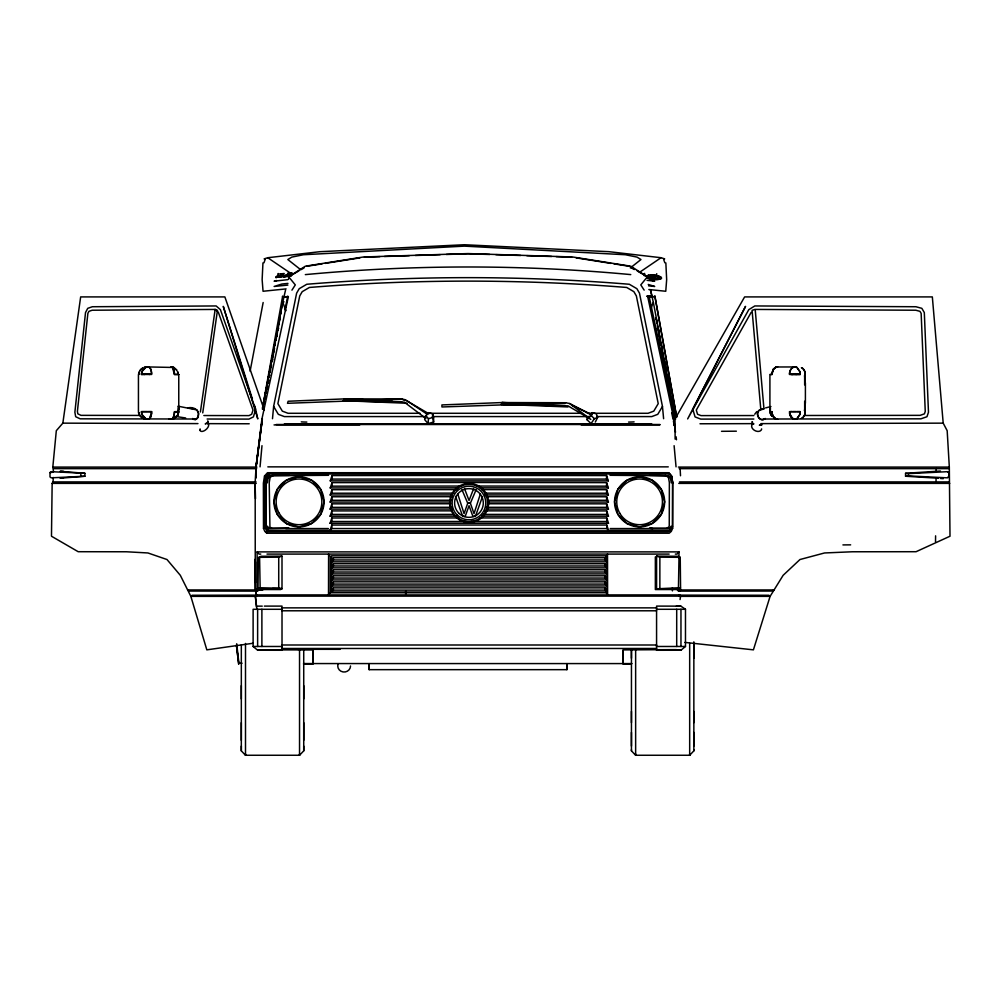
<?xml version="1.0" encoding="UTF-8"?>
<svg xmlns="http://www.w3.org/2000/svg" width="1000" height="1000" viewBox="0 0 1000 1000"><rect width="100%" height="100%" fill="white"/><g stroke="black" fill="none" stroke-linecap="round" stroke-linejoin="round"><path stroke-width="1.5" d="M138.438 411.65L138.438 374.462M241.325 746.112L241.325 750.875L245.5 755.263L299.538 755.263L303.725 750.875L303.725 746.112M241.325 740.3L241.325 722.688M241.325 698.938L241.325 685.65M245.5 754L245.5 755.263L245.5 643.45M255.175 483.162L255.275 589.963L256.1 591.125L256.125 595.138M679 557.95L678.988 551.888L257.113 551.9L257.087 589.75L255.375 589.75L255.162 559.312M259.688 649.887L312.9 649.887L312.887 663.988L303.525 663.988M277.238 336.1L277.213 330.7L278.688 325.562M282 588.8L278.725 588.25L278.725 557.188L282 556.138L282 588.8L258.012 588.225L258.35 557.337L278.725 557.188M282.013 609.288L253.113 609.288L253.113 646.475L257.663 650.25L282.013 650.263L282.013 645L656.575 645L656.575 650.263L680.925 650.25L685.475 646.475L685.475 609.288L680.85 606.138L656.575 606.1L656.575 646.475L685.475 646.475M299.538 754L299.538 755.263L299.538 649.688M303.725 740.3L303.725 722.688M303.725 698.938L303.725 685.65M369.188 669.663L369.188 663.625L369.188 669.663L566.888 669.663L566.888 663.625L566.888 669.663M693.85 749.675L693.85 750.875L689.675 755.263L635.638 755.263L631.45 750.875L631.45 749.675M631.45 746.112L631.45 732.412M631.45 722.688L631.45 711.413M631.45 658.238L631.45 649.375L631.45 750.875M635.638 754L635.638 755.263L635.638 649.688M676.413 649.625L623.212 649.887L623.2 663.988L623.2 650.125M689.675 754L689.675 755.263L689.675 643.45M693.85 746.112L693.85 732.412M693.85 722.688L693.85 711.413M693.85 658.238L693.85 644.95M805.188 383.762L805.188 379.075M936.213 478.225L938.2 478.225L905.562 476.238L905.562 473.3L940.462 471.037M905.562 476.238L908.425 475.913L908.425 473.625L905.562 473.3M908.425 475.913L947.4 477.837L949.062 476.962L949.062 472.562L947.4 471.688L908.425 473.625M256.062 478L256.087 467.275L262.3 419.137M288.663 279.05L288.675 276.788M330.225 592.762L330.3 556.575L328.6 554.087L328.512 595.025L330.225 592.762L605.887 592.762L607.6 595.025L607.513 554.087L605.812 556.575M672.625 528.337L672.663 482.475L671.587 476.012L668.6 472.713L267.512 472.713L264.513 476.012L263.375 483.162L263.488 528.337L264.812 531.413L266.887 533.225L669.212 533.212L671.287 531.413L672.625 528.337L671.312 527.7M269.55 473.263L267.013 476.5L265.975 482.65L266.087 526.8L268.637 530.35L330.062 530.337L331.8 528.562L331.825 525.037L606.763 525.037L608.525 530.337L669.95 530.337L672.5 526.788L672.613 482.65L671.575 476.5L669.038 473.263L269.55 473.263L266.988 476.012L265.925 482.475L266.038 526.938L268.85 530.9L669.737 530.9L672.55 526.938M480.138 517.938L606.737 517.975L608.5 523.275L330.087 523.275L331.838 521.5L331.85 517.975L458.45 517.938M456.9 516.163L330.125 516.2L331.863 514.425L331.875 510.913L452.262 510.85M452.262 509.075L330.15 509.137L331.887 507.362L331.912 503.837L450.712 503.762M450.712 502L330.175 502.075L331.925 500.288L331.938 496.775L452.262 496.688M452.262 494.913L330.213 495L331.95 493.225L331.962 489.7L456.9 489.6M458.45 487.825L330.238 487.938L331.987 486.163L332 482.638L469.288 482.5L606.587 482.638L608.35 487.938L480.138 487.825M330.262 480.863L332.013 479.087L332.025 475.575L469.288 475.412L606.562 475.562L608.312 480.863L330.262 480.863L332.025 475.575M331.5 573.913L333.375 572.025L333.375 569.775L605.212 569.775L607.087 573.913L331.5 573.913L333.375 569.775M331.512 567.875L333.387 565.988L333.387 563.737L605.2 563.737L607.075 567.875L331.512 567.875L333.387 563.737M331.525 561.85L333.387 559.963L333.4 557.712L605.188 557.712L607.062 561.85L331.525 561.85L333.4 557.712M333.338 587.863L331.463 592.013L333.338 590.125L333.338 587.863L605.25 587.863L607.125 592.013L331.463 592.013L331.538 555.812L607.05 555.812L607.125 592.013L605.25 590.112L605.25 587.863M331.475 585.975L333.35 584.087L333.35 581.838L605.237 581.838L607.112 585.975L331.475 585.975L333.35 581.838M331.488 579.95L333.363 578.05L333.363 575.8L605.225 575.8L607.1 579.938L331.488 579.95L333.363 575.8M178.5 413.212L178.487 406.55L177.875 415.213A5.2 2.725 86.3 0 1 177.312 416L175.837 416.5M658.838 336.1L658.863 330.7L657.375 325.562M53.263 477.488L53.075 481.912L52.15 483.375L51.475 536.225L78.188 551.712L126.475 551.775L147.925 552.962L166.988 559.525L180.312 575.312L190.85 596.35L206.825 649.85L252.987 643.275M255.5 561.838L255.475 582.788M282.75 302.975L283.975 301.762M935.512 541.725L935.6 535.837M678.438 588.225L679 557.325M936 482.587L936.087 477.925M936.213 471.7L936.287 468.587M274.275 351.75L274.25 346.35L275.4 342.5M178.588 412.488L178.738 408.537M661.787 351.75L661.812 346.35L660.662 342.5M804.663 409.363L804.638 410.175A8.35 5.763 -90 0 1 804.562 410.988A8.35 5.763 90 0 0 804.675 409.363L804.663 401.213M805.188 402.35L805.062 413.125L805.138 412.388A6.837 4.713 90 0 1 804.45 415.35M53.5 471.6L52.812 467.088L56.312 430.7L62.85 423.15L80.662 296.913L224.862 296.913L264.3 410.1M178.688 409.338L178.762 407.612M663.175 356.875L661.725 349.05M770.263 413.325C770.812 400.312 767.913 414.875 772.775 416.312M271.312 367.4L271.288 362.013L272.488 358.162M663.575 358.162L666.25 369.837L666.075 372.525M657.262 278.938A6.438 1.562 5.5 0 0 660.1 277.9L657.325 278.363M268.363 383.05L268.337 377.663L269.575 373.812M428.05 423.6L428.45 418.688L425.875 415.675L428.45 412.663L432.6 413.812L433.625 417.075L433.625 422.062L428.05 423.6L424.613 419.562L425.875 415.675M667.7 383.05L667.738 377.663L666.488 373.812M260.05 466.863L261.988 445.688M147.537 411.637L141.475 411.65L141.55 412.75A7.538 7.113 -85 0 0 141.962 414.425L145.812 418.713A7.538 6.85 -72.8 0 0 147.325 419.15C151.137 419.775 151.5 414.312 151.613 411.65L148.3 411.637M272.488 418.7L273.637 406.438L296.625 293.163L299.212 288.7L306.775 284.262C414.038 275.45 522.062 275.45 629.325 284.262L636.888 288.7L639.475 293.163L662.463 406.438L663.612 418.7M644.375 275.837L644.613 273.375M647.3 277.975C662.8 283 668.238 274.637 648.6 275.287L651.05 277.787L652.812 277.225L656.287 278.288L658.962 276.9L657.688 276.45M651.05 277.787L651.263 275.712M654.587 277.4L654.688 276.388M651.012 275.65A6.438 1.562 5.5 0 0 648.512 275.925L651.012 275.65L654.675 277.1L654.775 276.1M654.675 277.1L656.488 276.163L656.725 273.7M671.862 403.837L672.163 401.15L670.425 396.012M262.275 418.925L255.975 467.088L261.9 419.137L288.363 296.7L283.988 296.688L282.75 302.3L285.988 310.738M262.375 418.7L256.075 466.863L255.087 483.387L255.5 498.688M262.613 409.2L263.012 406.163M770.425 407.812L770.075 412.488M200.4 411.987L215.162 309.35L217.463 310.35L202.738 412.875M770.088 409.338L770.188 408.65M773.438 368.688L772 374.462L769.912 374.462L769.912 411.65L771.55 411.65M151.5 413.562L149.7 417.425M680.05 599.575L680.537 596.538M268.3 474.025L265.75 476.775L264.688 483.237L264.8 527.7L267.613 531.663L668.5 531.663L670.263 530.15M267.288 482.912L268.238 477.6L270.025 475.763L328.562 475.288M289.175 475.35L273.375 475.412L270.163 477.25L269.225 482.562L269.913 527.225L272.55 528.237L289.1 528.225L269.188 528.587L267.4 526.163M262.5 407.837L282.65 296.05L282.65 296.975M266.95 388.938L267.512 385.913M268.075 382.875L268.637 379.85M270.038 372.275L271.438 364.7L269.812 369.837L269.988 372.525M272 361.675L273.4 354.1M273.962 351.062L274.525 348.038M275.925 340.462L278.45 326.825M279.012 323.8L280.138 317.738L278.688 322.875M250.1 371.238L263.15 302.512M262.65 408.062L281.188 310.5M262.438 409.137L282.75 301.875L262.762 407.85M284.975 309.85L287.738 296.112M174.125 414.95L174.25 414.263A7.6 3.375 89.8 0 0 174.425 412.088L178.612 411.65M283.988 296.688L285.525 290.125M772.188 372.55L773.5 369.263L776.562 366.987L795.738 366.95M275.725 338.525L277.238 333.4M254.25 404.925L255.637 409.338L253.4 416.912L248.912 419.1L207.113 419.025M274.337 349.05L272.887 356.875M675.125 439.125L675.025 418.925L744.613 296.913L932.337 296.913L943.2 423.15L947.175 430.7L949.325 467.088L950 536.225L916.062 551.712L852.3 551.775L824.55 552.962L799.975 559.525L783.138 575.312L770.1 596.35L753.413 649.85L684.875 642.4M268.538 380.35L266.85 385.5L267.087 388.188M330.238 487.938L332 482.638M330.213 495L331.962 489.7M330.175 502.075L331.938 496.775M330.15 509.137L331.912 503.837M330.125 516.2L331.875 510.913M330.087 523.275L331.85 517.975M330.062 530.337L331.825 525.037M265.375 393.325L266.663 389.462M265.65 396.012L263.9 401.15L264.2 403.837M178.3 414.137L175.212 417.775M480.312 494.162L474.025 513.638L470.375 503.2L476.2 489.538M482.488 496.55L475.4 516.4L472.9 516.4L469.05 505.7L465.2 516.4L462.7 516.4L455.575 496.413M141.95 371.688L142.625 370.262M651.15 307.925L653.325 302.3L650.55 290.125M291.95 290.138L295.3 284.9L288.675 276.788L305.325 266.2L363.35 257L468.038 253.575L572.725 257L630.763 266.2L647.4 276.788L640.788 284.9L644.15 290.125M173.525 416.938L173.562 416.85A7.588 3.188 -88.7 0 1 172.475 418.6A7.6 3.325 89 0 1 171.85 419.062L171.175 419.237A7.6 3.287 90 0 0 172.425 418.663A7.6 3.287 -90 0 0 174.45 411.65L177.013 412.05M589.475 414.812L592.463 412.663L596.375 413.812L597.562 417.537L594.388 418.688L591.075 423.6L586.838 419.562L587.938 416.875M586.838 419.562L591.237 415.675L592.463 412.663M671.188 526.163L669.388 528.587L610.25 528.575M473.713 488.475L469.05 500.513L464.462 488.462M595.325 422.062L597.562 417.537M804.388 415.462L803.025 417.388A6.837 4.713 90 0 1 801.388 418.35M751.188 312.325L696.3 410.062L697.537 414.263L701.025 415.613L753.863 415.55M150.7 369.3A7.6 3.337 -89.3 0 0 149.637 367.537L147.325 366.95A7.538 6.85 74.8 0 0 145.812 367.4L142 371.55A7.6 6.85 -90 0 0 141.475 374.462L151.6 373.875A7.588 3.162 89.7 0 0 151.438 371.825L151.287 371.163A7.6 3.4 -89.4 0 0 150.738 369.212M662.463 406.438L657.775 414.325L651.775 416.587L596.625 416.587M271.288 362.013L272.8 359.575M268.337 377.663L269.837 375.225M277.213 330.7L278.712 328.275M255.375 589.75L256.2 590.9L256.225 594.913L255.312 596.35L256.5 606.938M139.925 370.65L141.6 368.8M142.675 370.175L145.612 367.488A7.6 6.85 89.9 0 1 148.325 366.875A7.6 3.287 90 0 1 151.613 374.462L141.475 374.462L141.55 373.35A7.538 7.138 84.1 0 1 141.938 371.675M754.737 414.237L756.762 411.637M258.913 589.65L257.9 590.925L256.2 590.9M177.338 415.962L175.938 417.088L177.662 415.562M678.988 551.888L677.038 554.113L675.325 554.087M281.238 273.825L281.425 275.675L278.038 276.388L281.425 276.388L278.3 276.512L279.65 276.413M278.463 275.95L276.262 276.613L278.463 275.95L278.837 276.625M764.912 418.8C759.513 422.625 754.55 413.188 759.688 409.9C768.037 408.575 761.712 408.375 759.287 410.225C754.438 413.975 760.312 422.975 765.312 418.475M148.562 419.075L150.312 417.688M630.337 267.938L640.962 259.538L637 257.1L625.388 254.737L464.4 246.137L303.412 254.737L291.8 257.113L287.838 259.538L300.825 269.8M774.175 368.425L776.1 367.038M174.875 418.025L171.175 419.237L173.388 418.825A7.6 6.85 -90 0 0 176.438 416.5M84.9 476.238L51.262 477.837L50 476.962L50 472.562L51.262 471.688L84.9 473.3L84.9 476.238L60.138 478.225L63.412 478.225M639.438 272.4L661.05 257.712L664.65 258.875L663.65 259.45L664.862 262.8L665.85 262.95L666.663 279.625L665.763 291.262L648.838 289.525M775.588 367.4L775.438 367.488A7.6 5.5 -90 0 0 772.013 374.462L770.537 374.462M276.637 277.137L277.638 276.825L275.788 277.625L279.65 276.688M288.675 276.788L298.913 270.9M301.475 269.425L304.037 267.95M653.737 276.413L654.788 275.875L652.725 275.675L654.275 276.137M656.188 276.312L657.862 276.5M263.488 528.337L264.8 527.7M206.788 423.162L205.212 423.913A5.312 1.35 -17.4 0 0 206.8 423.162M661.05 257.712L608.85 251.675L464.4 244.737L319.95 251.688L267.75 257.725L264.163 258.875L265.15 259.45L263.95 262.8L262.95 262.95L262.137 279.625L263.05 291.262L286.112 288.9M428.45 418.688L432.6 417.537L432.6 413.812M765.588 407.9L770.938 406.538M795.438 373.663L792.2 374.462L789.488 373.875A7.588 5.412 -89.6 0 1 789.788 371.838L790.025 371.163A7.6 5.587 89.2 0 1 790.95 369.237A7.6 5.537 89.1 0 1 792.775 367.525L794.975 366.875A7.6 5.238 -90 0 1 796.988 367.45L799.85 371.688A7.538 5.825 -87 0 1 800.188 373.35L800.212 374.462L790.975 374.462M276.688 280.538L274.113 281.175L287.863 279.662M770.325 412.05L772 411.65A7.6 5.5 90 0 0 775.4 418.663A7.6 5.5 -90 0 0 777.513 419.237L775.263 418.512M947.688 477.287L949.062 476.962M680.575 588.212L656.587 588.787L656.587 556.138L677.788 556.287L680.225 557.325L680.575 588.212L656.587 588.787M776.737 366.95L777.513 366.875A7.6 5.238 -90 0 0 775.5 367.45A7.6 5.5 90 0 1 777.513 366.875M268.238 477.6L270.163 477.25M306.938 266.262L322.062 263.863M325.087 263.387L359.862 257.875M795.812 374.462L799 374.012M648.6 275.287C640.3 277.462 654.338 273.612 656.787 275.738C670.35 279.55 651.325 280.487 647.85 278.188M278.863 276.2L278.2 276.3L279.637 276.125L279.65 277.262L281.425 277.1L281.425 275.675M50 472.562L52.938 472.238M287.95 283.412L281.85 284.037L274.125 286.462L287.875 285.087M657.262 278.938L658.05 278.863M278.038 274.137L284.237 273.512M288.888 273.05L291.988 272.738M270.025 475.763L273.387 475.438M291.875 274.688L289.188 275.287L291 275.113L291 276.188L290.812 274.35M283.1 274.175L283.275 276.312L286.038 276.337L282.975 276.95L287.812 276.488L287.625 273.225M305.325 274.613C413.387 264.45 522.712 264.45 630.763 274.6M402.062 398.975L287.488 403.3L288.15 401.25L344.6 398.875L402.062 398.975L405.613 399.862L427.675 414.538M364.4 257.162L379.862 256.65M384.5 256.5L409.25 255.688M415.438 255.487L440.188 254.675M446.375 254.475L468.038 253.775L489.688 254.475M175.062 411.65L177.987 411.65M565.625 402.738L441.95 406.975L441.912 404.925L501.962 402.55L565.625 402.738L569.675 403.537L591.438 414.712M792.3 411.637C786.312 410.375 791.4 420.7 795.738 419.162A7.538 5.337 79.9 0 0 796.9 418.725L799.85 414.425A7.538 5.763 87.4 0 0 800.125 412.75L800.212 411.65L796.7 411.637M647.188 296L652.087 295.9L653.637 296.913L646.862 296.3M363.062 399.487L344.6 398.875L345.125 400.75L381.05 400.138M384.175 400.087L391.987 399.963M256.225 594.913L679.887 594.913M569.675 403.537L590.812 419.4L567.975 405.85L501.175 404.5L501.962 402.55L503.212 404.425L547.95 403.8M260.775 554.087L259.062 554.113L257.113 551.9M679.912 590.9L678.213 590.925L677.2 589.65M721.513 431.312L736.363 431.188M842.925 544.913L850.65 544.85M260.8 556.287L282 556.138M259.562 557.05L260.837 557.038M177.55 374.462L178.762 374.462L178.762 407.812M177.113 374.462L174.45 374.462A7.6 3.287 90 0 0 172.425 367.45L145.363 366.875M176.663 411.65L178.612 412.212M269.363 473.988L669.225 473.988M149.775 374.462L145.213 373.663M795.812 411.637L793.037 411.637M805.15 415.487L920.163 415.35L924.425 413.85L925.25 411.4L921.15 313.375L919.95 311.337L915.812 310.225L755.888 309.438M753.85 419.038L700.763 419.1L695.05 416.912L692.85 409.338L745.55 306.363L687.65 418.925L748.787 309.65L754.812 305.95L915.925 306.737L921.825 308.325L924.312 312.538L928.475 412.238L926.963 416.725L920.925 418.825L763.213 419.025M699.987 423.775L753 423.638M760.788 423.625L943.2 423.15M332.013 479.087L606.575 479.087L608.312 480.863M331.987 486.163L461.55 486.05M331.95 493.225L453.8 493.137M331.925 500.288L452.262 500.225M331.887 507.362L452.25 507.312M676.925 589.525L655.35 589.55L655.35 556.9M605.25 590.112L333.338 590.125M679.025 589.75L680.738 589.75M192 595.275L257.087 595.138M649.188 296.688L652.1 296.688L650.537 290.125M283.888 296.913L288.275 296.913M769.912 411.65L772.013 412.088M420.062 413.288L288.05 413.288L282.337 411.15L277.875 403.638L299.738 295.925L302.2 291.688L309.387 287.462C414.913 279.012 521.188 279.012 626.712 287.462L633.9 291.688L636.362 295.925L658.225 403.638L653.775 411.15L648.05 413.288L587.275 413.288M426.262 413.288L581.05 413.288M426.163 416.587L284.337 416.587L278.325 414.325L273.637 406.438M432.375 416.587L588.962 416.587M675.625 419.137L673.012 418.925L671.663 412.85M284.337 423.938L651.775 423.925M276.163 424.513L659.938 424.513M274.037 424.925L359.75 424.925M581.2 424.925L659.9 424.925M267.838 466.863L668.263 466.863M52.812 467.088L256.913 467.088M678.375 467.088L949.325 467.088M53.612 468.65L256.625 468.65M679.175 468.65L948.737 468.65M63.412 471.3L60.138 471.3L84.9 473.3M53.075 481.912L256.087 481.912M679.5 481.912L949.062 481.912M52.15 483.375L256.25 483.387M678.775 483.387L949.725 483.375M477.038 486.05L606.6 486.163L608.35 487.938M481.675 489.6L606.613 489.7L608.375 495L484.775 494.913M484.775 493.137L606.638 493.225L608.375 495M486.325 496.688L606.65 496.775L608.413 502.062L487.875 502M487.875 500.225L606.663 500.288L608.413 502.062M487.875 503.762L606.675 503.837L608.438 509.137L486.325 509.075M486.325 507.312L606.688 507.362L608.438 509.137M484.775 510.85L606.712 510.913L608.462 516.2L481.688 516.163M331.863 514.425L453.8 514.4M483.237 514.4L606.725 514.425L608.462 516.2M331.838 521.5L466.2 521.475M470.838 521.475L606.75 521.5L608.5 523.275M285.738 528.575L328.338 528.575M331.8 528.562L606.775 528.562L608.525 530.337M266.988 554.087L669.125 554.087M333.387 559.963L605.188 559.963L607.062 561.85M333.387 565.988L605.2 565.988L607.075 567.875M607.087 573.913L605.212 572.025L333.375 572.025M607.1 579.938L605.225 578.05L333.363 578.05M607.112 585.975L605.237 584.087L333.35 584.087M272.462 588.513L281.788 588.513M256.663 589.963L187.638 589.95L189.7 591.05L257.225 591.112M259.725 589.963L262.787 589.963M678.962 589.963L774.075 589.95L771.875 591.05L678.637 591.125M680.688 596.138L255.413 596.138L256.762 608.237M190.85 596.35L256.413 596.35M679.137 596.35L770.1 596.35M264.337 606.1L282.013 606.1L282.013 646.475L253.113 646.475M257.738 606.138L262.25 606.138M676.338 606.138L680.85 606.138M282.013 607.863L656.575 607.863M656.575 609.288L685.475 609.288M282.013 610.788L656.575 610.788M282.013 648.487L656.575 648.475M297.1 649.312L340.125 649.312M257.663 650.25L282.013 650.263M656.575 650.263L680.925 650.25M242.05 663.25L238.925 663.25L236.7 643.75M303.587 663.562L632 663.587M623.2 663.975L631 663.988M140.1 415.438L81 415.35L77.838 413.85L77.4 411.4L87.875 313.375L88.938 311.337L92.175 310.225L215.075 309.438L218.375 312.325L253 410.062L251.688 414.263L248.975 415.613L203.863 415.538M194.725 419.012L80.162 418.825L75.688 416.725L74.875 412.238L85.525 312.538L87.737 308.325L92.338 306.737L216.137 305.95L220.4 309.65L255.637 409.338M610.025 475.288L668.562 475.763L670.35 477.6L671.3 482.912M258.012 588.225L278.725 588.25M259.188 589.525L280.763 589.55M678.763 595.138L769 595.275M177.488 371.55A7.6 6.85 -90 0 1 178.012 374.462L178.688 374.462L174.45 374.462L172.488 367.512A7.6 3.287 -90 0 0 171.175 366.875L172.175 366.95M62.85 423.15L197.963 423.6M207.288 423.638L249.213 423.775M649.412 475.35L668.562 475.763M656.587 556.138L659.862 557.175L680.225 557.325M425.95 418.5L404.325 402.163L343.175 400.812L344.6 398.875L356.95 399.487M531.125 403.475L501.962 402.55L565.237 405.5M495.875 254.675L520.638 255.487M526.825 255.688L551.575 256.5M556.213 256.65L571.675 257.162M503.212 404.425L568 406.95M345.125 400.75L407.15 403.263M360.025 399.65L401.675 401.737M940.462 478.488L943.3 478.663M195.263 409.05L187.95 407.9C193.45 406.375 200.263 410.337 198.287 416.3C198.012 418.938 194.475 421.025 192.65 418.475M648.575 285.85L654.675 286.462L648.238 284.438M652.837 528.575L649.488 528.225L666.038 528.237L668.675 527.225L669.25 525.812L669.362 482.562L668.413 477.25L665.212 475.412M647.05 280.338L654.7 281.175L652.113 280.538M176.1 416.538L185.637 417.975M178.012 406.188L196.912 409.9L198.487 413.387L197.963 417.25L195.588 419.575L192.95 418.8M576.213 257.875L610.988 263.387M614.012 263.863L629.125 266.262M142.275 374.012L144.863 374.462M668.413 477.25L670.35 477.6M947.688 472.238L949.062 472.562M402.912 399.775L405.538 400.5M571.6 405.175L591.825 414.75M791.65 417.688L794.2 419.075M772.5 416.188L772.15 415.988A5.2 4.112 -84.8 0 1 771.263 415.213L770.575 414.137M632.038 267.95L634.6 269.425M637.163 270.9L647.4 276.788M406.85 400.863L428.888 413.75M264.513 476.012L265.75 476.775M630.4 267.075L634.2 269.488M753.675 423.913L752.55 423.162A5.312 1.812 11 0 0 753.675 423.925M771.6 415.562L773.863 417.088M267.75 257.725L291.913 274.137M141.6 417.312L139.925 415.462M591.237 415.675L594.388 418.688M669.038 473.263L671.587 476.012L672.738 483.162M207.85 421.262L208.275 421.712A5.312 1.388 -17.4 0 1 207.85 422.413L208.275 421.712A5.312 1.4 -16.9 0 0 207.613 421.2M774.412 417.775L774.275 417.612A7.6 5.238 90 0 0 774.663 418.025M792.013 417.425L789.65 413.562M773.5 416.85L773.562 416.938A7.588 5.425 88.3 0 0 775.312 418.6A7.6 5.525 -88.7 0 0 776.375 419.075L777.513 419.237L775.725 418.787A7.6 5.238 90 0 1 775.2 418.462M142.637 415.887L145.612 418.625A7.6 6.85 90 0 0 148.325 419.237A7.6 3.287 -90 0 0 151.613 411.65L141.475 411.65A7.6 6.85 -90 0 0 142 414.562L142.625 415.85M173.162 368.425L172.237 367.038A7.538 6.637 74.9 0 1 173.675 367.413L176.875 370.262L173.8 367.45A7.6 6.85 90 0 0 171.175 366.875M657.35 328.263L658.863 330.7M663.263 359.575L664.775 362.013M666.225 375.225L667.738 377.663M669.175 390.875L670.688 393.325L669.4 389.462M672.138 406.525L673.65 408.975L672.312 405.125M804.388 370.65L803.025 368.713A6.837 4.713 -90 0 0 801.4 367.762M461.887 489.525L467.7 503.2L470.375 503.2L467.738 503.2L464.062 513.638L457.825 494.15M177.463 371.463L177.537 371.688A7.538 6.4 86.8 0 1 177.975 373.35L178.012 374.462M772.55 414.95L772.337 414.263A7.6 5.5 -90 0 1 772.013 412.125M674.663 414.562L673.062 406.163M667.525 380.35L669.212 385.487M252.4 399.038L223.263 306.363L257.787 418.925L255.95 410.712M658.825 333.4L660.337 338.525M657.375 322.875L655.925 317.738L657.05 323.8M432.6 417.537L433.625 422.062M649.25 296.913L675.25 418.925M647.725 296.688L673.737 418.7L675.5 432.25M673.438 421.275L674.362 425.85M653.337 302.3L675.387 418.35M673.112 406.425L674.562 414.025M657.613 326.825L660.975 345.012M661.538 348.038L664.062 361.675M665.462 369.25L666.025 372.275M667.425 379.85L667.987 382.875M669.388 390.45L669.95 393.488M174.35 372.55L174 368.688M676.087 436.763L676.488 439.775M673.512 419.137L674.275 425.325M236.363 644.95L238.713 664.2L236.537 645.638M289 273.087L289.188 275.287M282.875 273.675L282.975 276.625M278.225 273.488L278.425 276.512M674.112 445.688L676.05 466.863M763.95 408.8L755.175 309.35L752.075 310.35L760.825 409.7M255.875 588.8L256.363 596.312M680.113 468.35L680.512 475.75M805.188 382.825L805.062 372.987L805.138 373.725A6.837 4.713 90 0 0 804.45 370.775M804.638 375.938L804.663 384.9M259.587 557.325L260.15 588.225M606.562 475.562L606.575 479.087M606.587 482.638L606.6 486.163M606.613 489.7L606.638 493.225M606.65 496.775L606.663 500.288M606.675 503.837L606.688 507.362M606.712 510.913L606.725 514.425M606.737 517.975L606.75 521.5M606.763 525.037L606.775 528.562M283.275 276.312C295.562 273.575 272.863 277.275 287.812 275.062L287.812 275.775M605.188 557.712L605.188 559.963M605.2 563.737L605.2 565.988M605.212 569.775L605.212 572.025M605.225 575.8L605.225 578.05M605.237 581.838L605.237 584.087M805.4 382.825L805.4 403.275M693.85 641.838L693.85 750.875M680.962 609.288L680.962 646.475M676.7 609.288L676.7 646.475M672.412 587.788L672.412 590.9M659.862 557.175L659.862 588.25M405.825 591.075L405.825 594.2M405.662 591.075L405.662 594.2M312.887 650.125L312.887 663.988M303.725 649.375L303.725 750.875M266.55 475.875L266.55 478.888M266.55 530L266.55 533.013M261.887 609.288L261.887 646.475M257.625 609.288L257.625 646.475M241.325 644.95L241.325 750.875M80.838 473.625L80.838 475.913M322.738 506.337A24.15 24.15 0 0 1 321.45 510.838M317.738 517.175A24.15 24.15 0 0 1 314.212 520.7M307.887 524.4A24.15 24.15 0 0 1 303.387 525.7M294.6 525.7A24.15 24.15 0 0 1 290.1 524.4M283.775 520.7A24.15 24.15 0 0 1 280.25 517.175M276.537 510.838A24.15 24.15 0 0 1 275.25 506.337M275.25 497.55A24.15 24.15 0 0 1 276.537 493.062M280.25 486.725A24.15 24.15 0 0 1 283.775 483.2M292.35 478.738A24.15 24.15 0 0 1 294.6 478.2M303.387 478.2A24.15 24.15 0 0 1 305.637 478.738M314.212 483.2A24.15 24.15 0 0 1 317.738 486.725M321.45 493.062A24.15 24.15 0 0 1 322.738 497.55M663.375 506.337A24.15 24.15 0 0 1 662.075 510.838M658.375 517.175A24.15 24.15 0 0 1 654.85 520.7M648.512 524.4A24.15 24.15 0 0 1 644.025 525.7M635.237 525.7A24.15 24.15 0 0 1 630.737 524.4M624.4 520.7A24.15 24.15 0 0 1 620.875 517.175M617.175 510.838A24.15 24.15 0 0 1 615.875 506.337M615.875 497.55A24.15 24.15 0 0 1 616.413 495.3M632.987 478.738A24.15 24.15 0 0 1 635.237 478.2M644.025 478.2A24.15 24.15 0 0 1 646.275 478.738M654.85 483.2A24.15 24.15 0 0 1 658.375 486.725M662.075 493.062A24.15 24.15 0 0 1 663.375 497.55M634.113 421.875A11.075 1.462 0 0 1 628.575 422.075M306.825 422.075A11.075 1.462 0 0 1 301.288 421.875M350.538 665.95A6.4 6.088 0.3 0 1 343.025 671.938A6.4 6.088 0.3 0 1 338.125 663.863M794.975 366.875A7.6 5.5 -90 0 0 789.475 374.462L800.212 374.462A7.6 5.238 90 0 0 799.812 371.55L796.888 367.4A7.538 5.325 -81.1 0 0 795.738 366.95M805.188 374.462A6.837 4.713 -90 0 0 803.812 369.637A6.837 4.713 90 0 0 802.212 368.113M805.188 411.65A6.837 4.713 -90 0 1 802.212 418M773.512 416.825A7.6 5.438 89.5 0 1 772.588 414.925M752.188 424.55A5.238 3.6 28 0 0 754.325 430.262A5.35 3.675 28 0 0 761.05 430.262A5.238 3.6 28 0 0 761.612 428.9M804.562 375.125A8.35 5.763 -90 0 1 804.675 376.75M775.588 367.425A7.538 4.975 -80.5 0 1 776.737 366.962M647.45 277.1A6.438 1.562 5.5 0 0 649.262 278.05L650.025 278.263L647.312 276.613A6.438 1.562 5.5 0 0 647.3 276.863M652.738 275.675A6.438 1.562 5.5 0 1 654.775 275.863M656.488 276.163A6.438 1.562 5.5 0 1 658.95 276.9M139.3 371.95A6.837 6.162 90 0 0 138.875 374.462L138.9 373.8A6.837 6.162 -90 0 1 139.613 371.225M139.875 370.725A6.837 6.162 90 0 1 140.675 369.637A6.837 6.162 -90 0 1 142.775 368.113M142.113 368.45A6.837 6.162 90 0 1 143.25 367.925M174.088 414.9A7.6 3.212 -89.6 0 1 173.538 416.788M142.662 417.962A6.837 6.162 -89.9 0 1 141.7 417.4M139.6 414.875A6.837 6.162 -89.9 0 1 138.925 412.537M142.762 418A6.837 6.162 90 0 1 139.875 415.387M139.3 414.162A6.837 6.162 90 0 1 138.975 412.887M207.95 423.663A5.238 2.725 -41.2 0 1 205.1 430.262A5.35 2.788 -41.2 0 1 199.988 430.262M200.087 430.262A5.238 2.725 -41.2 0 1 200.125 428.9M654.862 296.05L676.688 417.062L654.862 296.05M138.575 373.45L138.588 373.425M277.3 489.325L273.938 501.85L277.3 514.388L286.462 523.55L299 526.912L311.525 523.55L320.7 514.388L324.05 501.85L320.7 489.325L311.525 480.15L299 476.8L286.462 480.15L277.3 489.325M617.888 489.325L614.525 501.85L617.888 514.388L627.062 523.55L639.587 526.912L652.113 523.55L661.287 514.388L664.65 501.85L661.287 489.325L652.113 480.15L639.587 476.788L627.062 480.15L617.888 489.325M799.812 414.562L797.05 418.625A7.6 5.238 -90 0 1 794.975 419.237A7.6 5.5 90 0 1 789.475 411.65L800.212 411.65A7.6 5.238 90 0 1 799.812 414.562M752.4 421.712L752.075 422.413A5.312 1.812 11 0 1 752.387 421.737M193.938 409.237L194.925 409.038L193.938 409.237M761.737 424.875L761.087 425.075L761.737 424.875M653.675 277.8L651.338 278.55A6.438 1.562 5.5 0 0 655.95 278.988L653.675 277.8M144.425 366.938L144.45 366.938M169.537 419.1L168.875 419.2L169.537 419.1M760.325 425.175L759.488 425.213L760.325 425.175M169.125 366.938L169.125 366.938M144.7 419.2L144.037 419.1L144.7 419.2M138.65 413.125L138.55 412.388L138.65 413.125M627.062 523.55A25.062 25.062 0 0 0 664.65 501.85A25.062 25.062 0 0 0 627.062 480.15A25.062 25.062 0 0 0 627.062 523.55M286.462 523.55A25.062 25.062 0 0 0 324.05 501.85A25.062 25.062 0 0 0 286.462 480.15A25.062 25.062 0 0 0 286.462 523.55M459.425 519.75A19.475 19.45 -0.4 0 0 488.625 502.9A19.475 19.45 -0.4 0 0 459.425 486.05A19.475 19.45 -0.4 0 0 459.425 519.75M459.137 513.475A14.363 14.363 0 0 0 482.938 506.25A14.363 14.363 0 0 0 464.762 489.25A14.363 14.363 0 0 0 459.137 513.475M457.463 515.262A16.8 16.8 0 0 0 485.312 506.8A16.8 16.8 0 0 0 464.062 486.912A16.8 16.8 0 0 0 457.463 515.262M456.213 516.6A18.637 18.637 0 0 0 487.1 507.212A18.637 18.637 0 0 0 463.525 485.163A18.637 18.637 0 0 0 456.213 516.6M279.2 513.275A22.85 22.85 0 0 0 318.788 513.275A22.85 22.85 0 0 0 299 479A22.85 22.85 0 0 0 279.2 513.275M619.8 513.275A22.85 22.85 0 0 0 659.388 513.275A22.85 22.85 0 0 0 639.587 479A22.85 22.85 0 0 0 619.8 513.275"/></g></svg>
